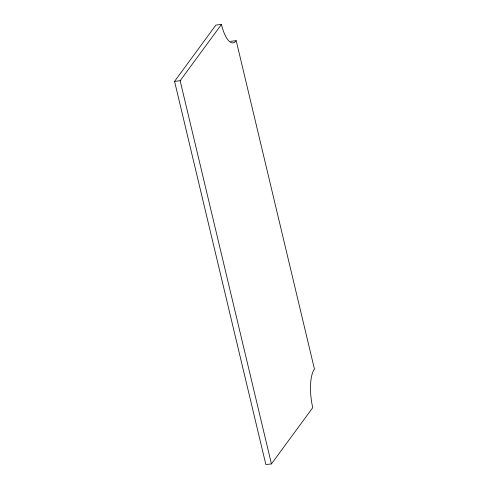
<?xml version="1.0" encoding="UTF-8"?>
<svg xmlns="http://www.w3.org/2000/svg" width="489" height="489" viewBox="0 0 489 489"><rect width="100%" height="100%" fill="white"/><g stroke="black" fill="none" stroke-linecap="round" stroke-linejoin="round"><path stroke-width="0.73" d="M174.567 81.357L215.893 25.08L221.468 24.45A29.774 10.006 83.6 0 0 236.205 40.691L314.433 369.048A29.774 10.006 83.6 0 0 312.758 407.643L271.432 463.92L265.857 464.55L174.567 81.357L180.141 80.728L221.468 24.45M230.631 41.32L236.205 40.691M180.141 80.728L271.432 463.92"/></g></svg>
